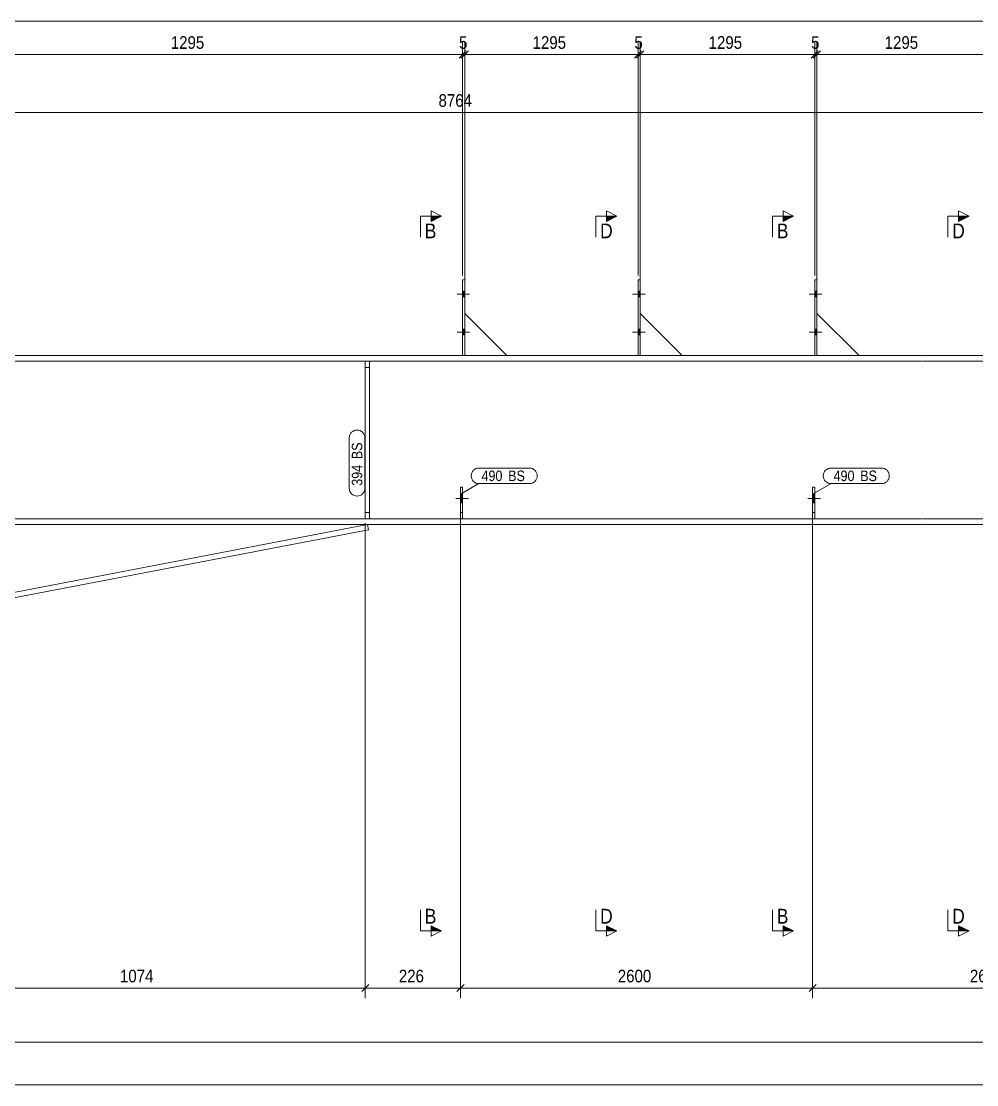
# Model space of a CAD drawing. Header units: millimetres. Extents: x 2 to 1174, y 1 to 825.
# Drawn here: x 231.6 to 458.1, y 293.9 to 545.9 of the extents above; entities that cross this region are included whole.
import ezdxf

# ---------------------------------------------------------------- set-up
doc = ezdxf.new("R2010")
doc.units = ezdxf.units.MM
for name, pattern in [('XKITLINE00', [0]), ('XKITLINE01', [4, 1, -1, 1, -1]), ('XKITLINE02', [4, 2, -2])]:
    doc.linetypes.add(name, pattern=pattern)
for name, color, linetype, lineweight in [('Bolt', 3, 'Continuous', 0), ('Dimensions', 7, 'Continuous', 0), ('Part', 2, 'Continuous', 0), ('PartMark', 7, 'Continuous', 0), ('Section', 6, 'Continuous', 0)]:
    doc.layers.add(name, color=color, linetype=linetype, lineweight=lineweight)
doc.styles.add('ARIAL', font='ARIAL.TTF')

# ---------------------------------------------------------------- blocks, each defined once
blk = doc.blocks.new('*A13')
at = {"layer": 'Part', "color": 2, "linetype": 'XKITLINE00', "lineweight": 0}
for p, q in [((419.19, 427.99), (419.19, 435.49)), ((419.19, 435.49), (419.69, 435.49)), ((419.69, 435.49), (419.69, 427.99))]:
    blk.add_line(p, q, dxfattribs=at)
at = {"layer": 'Part', "color": 7, "linetype": 'XKITLINE01', "lineweight": 0}
for p, q in [((419.19, 429.49), (419.69, 429.49)), ((419.69, 427.99), (419.19, 427.99))]:
    blk.add_line(p, q, dxfattribs=at)
blk = doc.blocks.new('*A14')
at = {"layer": 'Part', "color": 2, "linetype": 'XKITLINE00', "lineweight": 0}
for p, q in [((420.19, 484.69), (419.69, 484.69)), ((419.69, 484.69), (419.69, 466.69)), ((420.19, 466.69), (420.19, 484.69))]:
    blk.add_line(p, q, dxfattribs=at)
at = {"layer": 'Part', "color": 7, "linetype": 'XKITLINE01', "lineweight": 0}
blk.add_line((419.69, 466.69), (420.19, 466.69), dxfattribs=at)
blk = doc.blocks.new('*A15')
at = {"layer": 'Part', "color": 7, "linetype": 'XKITLINE01', "lineweight": 0}
for p, q in [((419.19, 435.49), (419.19, 427.99)), ((419.69, 435.49), (419.19, 435.49)), ((419.69, 427.99), (419.69, 435.49)), ((419.19, 429.49), (419.69, 429.49)), ((419.19, 427.99), (419.69, 427.99))]:
    blk.add_line(p, q, dxfattribs=at)
blk = doc.blocks.new('*A16')
at = {"layer": 'Part', "color": 2, "linetype": 'XKITLINE00', "lineweight": 0}
blk.add_line((430.19, 466.69), (420.19, 476.69), dxfattribs=at)
at = {"layer": 'Part', "color": 7, "linetype": 'XKITLINE01', "lineweight": 0}
for p, q in [((420.19, 476.69), (420.19, 466.69)), ((420.19, 466.69), (430.19, 466.69))]:
    blk.add_line(p, q, dxfattribs=at)
blk = doc.blocks.new('*A17')
at = {"layer": 'Part', "color": 2, "linetype": 'XKITLINE00', "lineweight": 0}
for p, q in [((378.29, 484.69), (377.79, 484.69)), ((377.79, 484.69), (377.79, 466.69)), ((378.29, 466.69), (378.29, 484.69))]:
    blk.add_line(p, q, dxfattribs=at)
at = {"layer": 'Part', "color": 7, "linetype": 'XKITLINE01', "lineweight": 0}
blk.add_line((377.79, 466.69), (378.29, 466.69), dxfattribs=at)
blk = doc.blocks.new('*A18')
at = {"layer": 'Part', "color": 2, "linetype": 'XKITLINE00', "lineweight": 0}
blk.add_line((388.29, 466.69), (378.29, 476.69), dxfattribs=at)
at = {"layer": 'Part', "color": 7, "linetype": 'XKITLINE01', "lineweight": 0}
for p, q in [((378.29, 476.69), (378.29, 466.69)), ((378.29, 466.69), (388.29, 466.69))]:
    blk.add_line(p, q, dxfattribs=at)
blk = doc.blocks.new('*A19')
at = {"layer": 'Part', "color": 2, "linetype": 'XKITLINE00', "lineweight": 0}
for p, q in [((335.71, 427.99), (335.71, 435.49)), ((335.71, 435.49), (336.21, 435.49)), ((336.21, 435.49), (336.21, 427.99))]:
    blk.add_line(p, q, dxfattribs=at)
at = {"layer": 'Part', "color": 7, "linetype": 'XKITLINE01', "lineweight": 0}
for p, q in [((335.71, 429.49), (336.21, 429.49)), ((336.21, 427.99), (335.71, 427.99))]:
    blk.add_line(p, q, dxfattribs=at)
blk = doc.blocks.new('*A20')
at = {"layer": 'Part', "color": 2, "linetype": 'XKITLINE00', "lineweight": 0}
for p, q in [((336.71, 484.69), (336.21, 484.69)), ((336.21, 484.69), (336.21, 466.69)), ((336.71, 466.69), (336.71, 484.69))]:
    blk.add_line(p, q, dxfattribs=at)
at = {"layer": 'Part', "color": 7, "linetype": 'XKITLINE01', "lineweight": 0}
blk.add_line((336.21, 466.69), (336.71, 466.69), dxfattribs=at)
blk = doc.blocks.new('*A21')
at = {"layer": 'Part', "color": 7, "linetype": 'XKITLINE01', "lineweight": 0}
for p, q in [((335.71, 435.49), (335.71, 427.99)), ((336.21, 435.49), (335.71, 435.49)), ((336.21, 427.99), (336.21, 435.49)), ((335.71, 429.49), (336.21, 429.49)), ((335.71, 427.99), (336.21, 427.99))]:
    blk.add_line(p, q, dxfattribs=at)
blk = doc.blocks.new('*A22')
at = {"layer": 'Part', "color": 2, "linetype": 'XKITLINE00', "lineweight": 0}
blk.add_line((346.71, 466.69), (336.71, 476.69), dxfattribs=at)
at = {"layer": 'Part', "color": 7, "linetype": 'XKITLINE01', "lineweight": 0}
for p, q in [((336.71, 476.69), (336.71, 466.69)), ((336.71, 466.69), (346.71, 466.69))]:
    blk.add_line(p, q, dxfattribs=at)
blk = doc.blocks.new('*A48')
at = {"layer": 'Part', "color": 2, "linetype": 'XKITLINE00', "lineweight": 0}
for p, q in [((313.12, 427.99), (313.12, 465.39)), ((314.12, 465.39), (314.12, 427.99))]:
    blk.add_line(p, q, dxfattribs=at)
at = {"layer": 'Part', "color": 7, "linetype": 'XKITLINE01', "lineweight": 0}
for p, q in [((313.12, 465.39), (314.12, 465.39)), ((313.12, 463.89), (314.12, 463.89)), ((313.12, 429.49), (314.12, 429.49)), ((313.12, 427.99), (314.12, 427.99))]:
    blk.add_line(p, q, dxfattribs=at)
blk = doc.blocks.new('*A49')
at = {"layer": 'Part', "color": 7, "linetype": 'XKITLINE01', "lineweight": 0}
for p, q in [((313.12, 465.39), (313.12, 427.99)), ((313.12, 465.39), (314.12, 465.39)), ((313.12, 463.89), (314.12, 463.89)), ((314.12, 465.39), (314.12, 427.99)), ((314.12, 429.49), (313.12, 429.49)), ((314.12, 427.99), (313.12, 427.99))]:
    blk.add_line(p, q, dxfattribs=at)
blk = doc.blocks.new('*A51')
at = {"layer": 'Part', "color": 2, "linetype": 'XKITLINE00', "lineweight": 0}
for p, q in [((117.45, 389.01), (313.62, 426.69)), ((118.91, 426.69), (117.45, 425.23)), ((313.62, 426.69), (313.86, 425.41)), ((313.86, 425.41), (117.45, 387.69))]:
    blk.add_line(p, q, dxfattribs=at)
at = {"layer": 'Part', "color": 7, "linetype": 'XKITLINE01', "lineweight": 0}
for p, q in [((313.62, 426.69), (118.91, 426.69)), ((117.45, 387.69), (117.45, 425.23))]:
    blk.add_line(p, q, dxfattribs=at)
blk = doc.blocks.new('*A60')
at = {"layer": 'Bolt'}
blk.add_hatch(color=3, dxfattribs=at).paths.add_polyline_path([(419.69, 431.8), (419.19, 431.8), (419.19, 433.77), (419.69, 433.77)], flags=17)
at = {"layer": 'Bolt', "color": 3, "linetype": 'XKITLINE00', "lineweight": 0}
for p, q in [((419.69, 433.77), (419.19, 433.77)), ((421.04, 432.79), (418.04, 432.79)), ((419.69, 431.8), (419.19, 431.8))]:
    blk.add_line(p, q, dxfattribs=at)
blk = doc.blocks.new('*A61')
at = {"layer": 'Bolt'}
for points in [[(419.69, 481.99), (420.19, 481.99), (420.19, 480.59), (419.69, 480.59)], [(419.69, 481.99), (420.19, 481.99), (420.19, 480.59), (419.69, 480.59)], [(419.69, 472.99), (420.19, 472.99), (420.19, 471.59), (419.69, 471.59)], [(419.69, 472.99), (420.19, 472.99), (420.19, 471.59), (419.69, 471.59)]]:
    blk.add_hatch(color=3, dxfattribs=at).paths.add_polyline_path(points, flags=17)
at = {"layer": 'Bolt', "color": 3, "linetype": 'XKITLINE00', "lineweight": 0}
for p, q in [((420.19, 481.99), (419.69, 481.99)), ((420.19, 481.99), (419.69, 481.99)), ((421.35, 481.29), (418.35, 481.29)), ((421.35, 481.29), (418.35, 481.29)), ((420.19, 480.59), (419.69, 480.59)), ((420.19, 480.59), (419.69, 480.59)), ((421.35, 472.29), (418.35, 472.29)), ((421.35, 472.29), (418.35, 472.29)), ((420.19, 472.99), (419.69, 472.99)), ((420.19, 472.99), (419.69, 472.99)), ((420.19, 471.59), (419.69, 471.59)), ((420.19, 471.59), (419.69, 471.59))]:
    blk.add_line(p, q, dxfattribs=at)
blk = doc.blocks.new('*A62')
at = {"layer": 'Bolt', "color": 3, "linetype": 'XKITLINE02', "lineweight": 0}
for p, q in [((419.69, 433.77), (419.19, 433.77)), ((421.04, 432.79), (418.04, 432.79)), ((419.69, 431.8), (419.19, 431.8))]:
    blk.add_line(p, q, dxfattribs=at)
blk = doc.blocks.new('*A63')
at = {"layer": 'Bolt'}
for points in [[(377.79, 481.99), (378.29, 481.99), (378.29, 480.59), (377.79, 480.59)], [(377.79, 481.99), (378.29, 481.99), (378.29, 480.59), (377.79, 480.59)], [(377.79, 472.99), (378.29, 472.99), (378.29, 471.59), (377.79, 471.59)], [(377.79, 472.99), (378.29, 472.99), (378.29, 471.59), (377.79, 471.59)]]:
    blk.add_hatch(color=3, dxfattribs=at).paths.add_polyline_path(points, flags=17)
at = {"layer": 'Bolt', "color": 3, "linetype": 'XKITLINE00', "lineweight": 0}
for p, q in [((378.29, 481.99), (377.79, 481.99)), ((378.29, 481.99), (377.79, 481.99)), ((379.45, 481.29), (376.45, 481.29)), ((379.45, 481.29), (376.45, 481.29)), ((378.29, 480.59), (377.79, 480.59)), ((378.29, 480.59), (377.79, 480.59)), ((379.45, 472.29), (376.45, 472.29)), ((379.45, 472.29), (376.45, 472.29)), ((378.29, 472.99), (377.79, 472.99)), ((378.29, 472.99), (377.79, 472.99)), ((378.29, 471.59), (377.79, 471.59)), ((378.29, 471.59), (377.79, 471.59))]:
    blk.add_line(p, q, dxfattribs=at)
blk = doc.blocks.new('*A64')
at = {"layer": 'Bolt'}
blk.add_hatch(color=3, dxfattribs=at).paths.add_polyline_path([(336.21, 431.8), (335.71, 431.8), (335.71, 433.77), (336.21, 433.77)], flags=17)
at = {"layer": 'Bolt', "color": 3, "linetype": 'XKITLINE00', "lineweight": 0}
for p, q in [((336.21, 433.77), (335.71, 433.77)), ((337.56, 432.79), (334.56, 432.79)), ((336.21, 431.8), (335.71, 431.8))]:
    blk.add_line(p, q, dxfattribs=at)
blk = doc.blocks.new('*A65')
at = {"layer": 'Bolt'}
for points in [[(336.21, 481.99), (336.71, 481.99), (336.71, 480.59), (336.21, 480.59)], [(336.21, 481.99), (336.71, 481.99), (336.71, 480.59), (336.21, 480.59)], [(336.21, 472.99), (336.71, 472.99), (336.71, 471.59), (336.21, 471.59)], [(336.21, 472.99), (336.71, 472.99), (336.71, 471.59), (336.21, 471.59)]]:
    blk.add_hatch(color=3, dxfattribs=at).paths.add_polyline_path(points, flags=17)
at = {"layer": 'Bolt', "color": 3, "linetype": 'XKITLINE00', "lineweight": 0}
for p, q in [((336.71, 481.99), (336.21, 481.99)), ((336.71, 481.99), (336.21, 481.99)), ((337.87, 481.29), (334.87, 481.29)), ((337.87, 481.29), (334.87, 481.29)), ((336.71, 480.59), (336.21, 480.59)), ((336.71, 480.59), (336.21, 480.59)), ((337.87, 472.29), (334.87, 472.29)), ((337.87, 472.29), (334.87, 472.29)), ((336.71, 472.99), (336.21, 472.99)), ((336.71, 472.99), (336.21, 472.99)), ((336.71, 471.59), (336.21, 471.59)), ((336.71, 471.59), (336.21, 471.59))]:
    blk.add_line(p, q, dxfattribs=at)
blk = doc.blocks.new('*A66')
at = {"layer": 'Bolt', "color": 3, "linetype": 'XKITLINE02', "lineweight": 0}
for p, q in [((336.21, 433.77), (335.71, 433.77)), ((337.56, 432.79), (334.56, 432.79)), ((336.21, 431.8), (335.71, 431.8))]:
    blk.add_line(p, q, dxfattribs=at)
blk = doc.blocks.new('*A77')
at = {"layer": 'Part'}
blk.add_hatch(color=2, dxfattribs=at).paths.add_polyline_path([(146.65, 468.09), (148.25, 468.09), (147.45, 466.69)], flags=17)
at = {"layer": 'Part', "color": 2, "linetype": 'XKITLINE00', "lineweight": 0}
for p, q in [((361.71, 466.69), (117.45, 466.69)), ((147.45, 466.69), (146.65, 468.09)), ((146.65, 468.09), (148.25, 468.09)), ((148.25, 468.09), (147.45, 466.69)), ((403.29, 466.69), (361.81, 466.69)), ((445.19, 466.69), (403.39, 466.69)), ((486.77, 466.69), (445.29, 466.69)), ((528.67, 466.69), (486.87, 466.69)), ((552.43, 466.69), (528.77, 466.69)), ((361.71, 465.39), (117.45, 465.39)), ((403.29, 465.39), (361.81, 465.39)), ((445.19, 465.39), (403.39, 465.39)), ((486.77, 465.39), (445.29, 465.39)), ((528.67, 465.39), (486.87, 465.39)), ((552.43, 465.39), (528.77, 465.39)), ((552.43, 465.69), (552.43, 465.39)), ((361.71, 427.99), (117.45, 427.99)), ((117.45, 426.69), (361.71, 426.69)), ((403.29, 427.99), (361.81, 427.99)), ((361.81, 426.69), (403.29, 426.69)), ((445.19, 427.99), (403.39, 427.99)), ((403.39, 426.69), (445.19, 426.69)), ((486.77, 427.99), (445.29, 427.99)), ((445.29, 426.69), (486.77, 426.69)), ((528.67, 427.99), (486.87, 427.99)), ((486.87, 426.69), (528.67, 426.69)), ((552.43, 427.99), (528.77, 427.99)), ((528.77, 426.69), (552.43, 426.69)), ((552.43, 426.69), (552.43, 427.99))]:
    blk.add_line(p, q, dxfattribs=at)
at = {"layer": 'Part', "color": 7, "linetype": 'XKITLINE01', "lineweight": 0}
for p, q in [((117.45, 466.69), (117.45, 426.69)), ((552.43, 466.69), (552.43, 465.69)), ((552.43, 465.39), (552.43, 427.99))]:
    blk.add_line(p, q, dxfattribs=at)
at = {"layer": 'Part', "color": 2, "linetype": 'XKITLINE00', "lineweight": 0}
blk.add_circle((147.45, 467.59), 1, dxfattribs=at)
blk = doc.blocks.new('*A182')
at = {"layer": 'Dimensions', "color": 7, "linetype": 'XKITLINE00', "lineweight": 0}
blk.add_line((115.45, 545.95), (951.52, 545.95), dxfattribs=at)
blk = doc.blocks.new('*A184')
at = {"layer": 'Dimensions', "color": 7, "linetype": 'XKITLINE00', "lineweight": 0}
blk.add_line((115.45, 303.96), (907.21, 303.96), dxfattribs=at)
blk = doc.blocks.new('*A186')
at = {"layer": 'Dimensions', "color": 7, "linetype": 'XKITLINE00', "lineweight": 0}
blk.add_line((115.45, 293.86), (954.9, 293.86), dxfattribs=at)
blk = doc.blocks.new('*A218')
at = {"layer": 'PartMark', "color": 7, "linetype": 'XKITLINE00', "lineweight": 0}
for p, q in [((423.56, 440.05), (435.52, 440.05)), ((419.32, 433.96), (423.56, 436.35)), ((423.56, 436.35), (435.52, 436.35))]:
    blk.add_line(p, q, dxfattribs=at)
for centre, start, end in [((423.56, 438.2), 90, 270), ((435.52, 438.2), 270, 90)]:
    blk.add_arc(centre, 1.85, start, end, dxfattribs=at)
at = {"layer": 'PartMark', "color": 3, "style": 'ARIAL', "width": 0.85}
for s, p in [('490', (424.16, 436.95)), ('BS', (430.48, 436.95))]:
    blk.add_text(s, height=2.5, dxfattribs=at).set_placement(p)
blk = doc.blocks.new('*A219')
at = {"layer": 'PartMark', "color": 7, "linetype": 'XKITLINE00', "lineweight": 0}
for p, q in [((340.08, 440.05), (352.04, 440.05)), ((335.84, 433.96), (340.08, 436.35)), ((340.08, 436.35), (352.04, 436.35))]:
    blk.add_line(p, q, dxfattribs=at)
for centre, start, end in [((340.08, 438.2), 90, 270), ((352.04, 438.2), 270, 90)]:
    blk.add_arc(centre, 1.85, start, end, dxfattribs=at)
at = {"layer": 'PartMark', "color": 3, "style": 'ARIAL', "width": 0.85}
for s, p in [('490', (340.68, 436.95)), ('BS', (347, 436.95))]:
    blk.add_text(s, height=2.5, dxfattribs=at).set_placement(p)
blk = doc.blocks.new('*A220')
at = {"layer": 'PartMark', "color": 7, "linetype": 'XKITLINE00', "lineweight": 0}
for p, q in [((309.32, 435.24), (309.32, 447.2)), ((313.02, 435.24), (313.02, 447.2))]:
    blk.add_line(p, q, dxfattribs=at)
for centre, start, end in [((311.17, 447.2), 360, 180), ((311.17, 435.24), 180, 360)]:
    blk.add_arc(centre, 1.85, start, end, dxfattribs=at)
at = {"layer": 'PartMark', "color": 3, "style": 'ARIAL', "width": 0.85}
for s, p in [('BS', (312.42, 442.15)), ('394', (312.42, 435.84))]:
    blk.add_text(s, height=2.5, rotation=90.0002, dxfattribs=at).set_placement(p)
blk = doc.blocks.new('*A223')
at = {"layer": 'Section'}
for points in [[(370.29, 499.75), (372.79, 499.75), (370.29, 498.5)], [(370.29, 331.56), (372.79, 330.31), (370.29, 330.31)]]:
    blk.add_hatch(color=3, dxfattribs=at).paths.add_polyline_path(points, flags=17)
at = {"layer": 'Section', "color": 1, "linetype": 'XKITLINE00', "lineweight": 0}
for p, q in [((367.79, 499.75), (367.79, 494.75)), ((367.79, 499.75), (372.79, 499.75)), ((367.79, 330.31), (367.79, 335.31)), ((367.79, 330.31), (372.79, 330.31))]:
    blk.add_line(p, q, dxfattribs=at)
at = {"layer": 'Section', "color": 3, "linetype": 'XKITLINE00', "lineweight": 0}
for p, q in [((370.29, 498.5), (370.29, 501)), ((370.29, 501), (372.79, 499.75)), ((372.79, 499.75), (370.29, 498.5)), ((372.79, 330.31), (370.29, 331.56)), ((370.29, 331.56), (370.29, 329.06)), ((372.79, 330.31), (370.29, 329.06))]:
    blk.add_line(p, q, dxfattribs=at)
at = {"layer": 'Section', "color": 7, "style": 'ARIAL', "width": 0.85}
for p in [(368.79, 494.5), (368.79, 332.06)]:
    blk.add_text('D', height=3.5, dxfattribs=at).set_placement(p)
blk = doc.blocks.new('*A225')
at = {"layer": 'Section'}
for points in [[(453.77, 499.75), (456.27, 499.75), (453.77, 498.5)], [(453.77, 331.56), (456.27, 330.31), (453.77, 330.31)]]:
    blk.add_hatch(color=3, dxfattribs=at).paths.add_polyline_path(points, flags=17)
at = {"layer": 'Section', "color": 1, "linetype": 'XKITLINE00', "lineweight": 0}
for p, q in [((451.27, 499.75), (451.27, 494.75)), ((451.27, 499.75), (456.27, 499.75)), ((451.27, 330.31), (451.27, 335.31)), ((451.27, 330.31), (456.27, 330.31))]:
    blk.add_line(p, q, dxfattribs=at)
at = {"layer": 'Section', "color": 3, "linetype": 'XKITLINE00', "lineweight": 0}
for p, q in [((453.77, 498.5), (453.77, 501)), ((453.77, 501), (456.27, 499.75)), ((456.27, 499.75), (453.77, 498.5)), ((456.27, 330.31), (453.77, 331.56)), ((453.77, 331.56), (453.77, 329.06)), ((456.27, 330.31), (453.77, 329.06))]:
    blk.add_line(p, q, dxfattribs=at)
at = {"layer": 'Section', "color": 7, "style": 'ARIAL', "width": 0.85}
for p in [(452.27, 494.5), (452.27, 332.06)]:
    blk.add_text('D', height=3.5, dxfattribs=at).set_placement(p)
blk = doc.blocks.new('*A226')
at = {"layer": 'Section'}
for points in [[(328.71, 499.75), (331.21, 499.75), (328.71, 498.5)], [(328.71, 331.56), (331.21, 330.31), (328.71, 330.31)]]:
    blk.add_hatch(color=3, dxfattribs=at).paths.add_polyline_path(points, flags=17)
at = {"layer": 'Section', "color": 1, "linetype": 'XKITLINE00', "lineweight": 0}
for p, q in [((326.21, 499.75), (326.21, 494.75)), ((326.21, 499.75), (331.21, 499.75)), ((326.21, 330.31), (326.21, 335.31)), ((326.21, 330.31), (331.21, 330.31))]:
    blk.add_line(p, q, dxfattribs=at)
at = {"layer": 'Section', "color": 3, "linetype": 'XKITLINE00', "lineweight": 0}
for p, q in [((328.71, 498.5), (328.71, 501)), ((328.71, 501), (331.21, 499.75)), ((331.21, 499.75), (328.71, 498.5)), ((331.21, 330.31), (328.71, 331.56)), ((328.71, 331.56), (328.71, 329.06)), ((331.21, 330.31), (328.71, 329.06))]:
    blk.add_line(p, q, dxfattribs=at)
at = {"layer": 'Section', "color": 7, "style": 'ARIAL', "width": 0.85}
for p in [(327.21, 494.5), (327.21, 332.06)]:
    blk.add_text('B', height=3.5, dxfattribs=at).set_placement(p)
blk = doc.blocks.new('*A227')
at = {"layer": 'Section'}
for points in [[(412.19, 499.75), (414.69, 499.75), (412.19, 498.5)], [(412.19, 331.56), (414.69, 330.31), (412.19, 330.31)]]:
    blk.add_hatch(color=3, dxfattribs=at).paths.add_polyline_path(points, flags=17)
at = {"layer": 'Section', "color": 1, "linetype": 'XKITLINE00', "lineweight": 0}
for p, q in [((409.69, 499.75), (409.69, 494.75)), ((409.69, 499.75), (414.69, 499.75)), ((409.69, 330.31), (409.69, 335.31)), ((409.69, 330.31), (414.69, 330.31))]:
    blk.add_line(p, q, dxfattribs=at)
at = {"layer": 'Section', "color": 3, "linetype": 'XKITLINE00', "lineweight": 0}
for p, q in [((412.19, 498.5), (412.19, 501)), ((412.19, 501), (414.69, 499.75)), ((414.69, 499.75), (412.19, 498.5)), ((414.69, 330.31), (412.19, 331.56)), ((412.19, 331.56), (412.19, 329.06)), ((414.69, 330.31), (412.19, 329.06))]:
    blk.add_line(p, q, dxfattribs=at)
at = {"layer": 'Section', "color": 7, "style": 'ARIAL', "width": 0.85}
for p in [(410.69, 494.5), (410.69, 332.06)]:
    blk.add_text('B', height=3.5, dxfattribs=at).set_placement(p)
blk = doc.blocks.new('*A230')
at = {"layer": 'Dimensions', "color": 7, "linetype": 'XKITLINE00', "lineweight": 0}
for p, q in [((206.71, 477.69), (206.71, 540.91)), ((336.21, 485.69), (336.21, 540.91)), ((207.56, 538.91), (205.86, 537.22)), ((206.71, 538.06), (336.21, 538.06)), ((337.06, 538.91), (335.36, 537.22))]:
    blk.add_line(p, q, dxfattribs=at)
at = {"layer": 'Dimensions', "color": 3}
for p in [(206.71, 538.06), (336.21, 538.06)]:
    blk.add_point(p, dxfattribs=at)
at = {"layer": 'Dimensions', "color": 3, "style": 'ARIAL', "width": 0.85}
blk.add_text('1295', height=3, dxfattribs=at).set_placement((267.01, 539.41))
blk = doc.blocks.new('*A231')
at = {"layer": 'Dimensions', "color": 7, "linetype": 'XKITLINE00', "lineweight": 0}
for p, q in [((336.21, 485.69), (336.21, 540.91)), ((336.71, 477.69), (336.71, 540.91)), ((337.06, 538.91), (335.36, 537.22)), ((337.56, 538.91), (335.86, 537.22)), ((336.21, 538.06), (336.71, 538.06))]:
    blk.add_line(p, q, dxfattribs=at)
at = {"layer": 'Dimensions', "color": 3}
for p in [(336.21, 538.06), (336.71, 538.06)]:
    blk.add_point(p, dxfattribs=at)
at = {"layer": 'Dimensions', "color": 3, "style": 'ARIAL', "width": 0.85}
blk.add_text('5', height=3, dxfattribs=at).set_placement((335.35, 539.41))
blk = doc.blocks.new('*A232')
at = {"layer": 'Dimensions', "color": 7, "linetype": 'XKITLINE00', "lineweight": 0}
for p, q in [((336.71, 477.69), (336.71, 540.91)), ((377.79, 485.69), (377.79, 540.91)), ((337.56, 538.91), (335.86, 537.22)), ((336.71, 538.06), (377.79, 538.06)), ((378.64, 538.91), (376.94, 537.22))]:
    blk.add_line(p, q, dxfattribs=at)
at = {"layer": 'Dimensions', "color": 3}
for p in [(336.71, 538.06), (377.79, 538.06)]:
    blk.add_point(p, dxfattribs=at)
at = {"layer": 'Dimensions', "color": 3, "style": 'ARIAL', "width": 0.85}
blk.add_text('1295', height=3, dxfattribs=at).set_placement((352.8, 539.41))
blk = doc.blocks.new('*A233')
at = {"layer": 'Dimensions', "color": 7, "linetype": 'XKITLINE00', "lineweight": 0}
for p, q in [((377.79, 485.69), (377.79, 540.91)), ((378.29, 477.69), (378.29, 540.91)), ((378.64, 538.91), (376.94, 537.22)), ((379.14, 538.91), (377.44, 537.22)), ((377.79, 538.06), (378.29, 538.06))]:
    blk.add_line(p, q, dxfattribs=at)
at = {"layer": 'Dimensions', "color": 3}
for p in [(377.79, 538.06), (378.29, 538.06)]:
    blk.add_point(p, dxfattribs=at)
at = {"layer": 'Dimensions', "color": 3, "style": 'ARIAL', "width": 0.85}
blk.add_text('5', height=3, dxfattribs=at).set_placement((376.93, 539.41))
blk = doc.blocks.new('*A234')
at = {"layer": 'Dimensions', "color": 7, "linetype": 'XKITLINE00', "lineweight": 0}
for p, q in [((378.29, 477.69), (378.29, 540.91)), ((419.69, 485.69), (419.69, 540.91)), ((379.14, 538.91), (377.44, 537.22)), ((378.29, 538.06), (419.69, 538.06)), ((420.54, 538.91), (418.84, 537.22))]:
    blk.add_line(p, q, dxfattribs=at)
at = {"layer": 'Dimensions', "color": 3}
for p in [(378.29, 538.06), (419.69, 538.06)]:
    blk.add_point(p, dxfattribs=at)
at = {"layer": 'Dimensions', "color": 3, "style": 'ARIAL', "width": 0.85}
blk.add_text('1295', height=3, dxfattribs=at).set_placement((394.54, 539.41))
blk = doc.blocks.new('*A235')
at = {"layer": 'Dimensions', "color": 7, "linetype": 'XKITLINE00', "lineweight": 0}
for p, q in [((419.69, 485.69), (419.69, 540.91)), ((420.19, 477.69), (420.19, 540.91)), ((420.54, 538.91), (418.84, 537.22)), ((421.04, 538.91), (419.34, 537.22)), ((419.69, 538.06), (420.19, 538.06))]:
    blk.add_line(p, q, dxfattribs=at)
at = {"layer": 'Dimensions', "color": 3}
for p in [(419.69, 538.06), (420.19, 538.06)]:
    blk.add_point(p, dxfattribs=at)
at = {"layer": 'Dimensions', "color": 3, "style": 'ARIAL', "width": 0.85}
blk.add_text('5', height=3, dxfattribs=at).set_placement((418.83, 539.41))
blk = doc.blocks.new('*A236')
at = {"layer": 'Dimensions', "color": 7, "linetype": 'XKITLINE00', "lineweight": 0}
for p, q in [((420.19, 477.69), (420.19, 540.91)), ((461.27, 485.69), (461.27, 540.91)), ((421.04, 538.91), (419.34, 537.22)), ((420.19, 538.06), (461.27, 538.06)), ((462.12, 538.91), (460.42, 537.22))]:
    blk.add_line(p, q, dxfattribs=at)
at = {"layer": 'Dimensions', "color": 3}
for p in [(420.19, 538.06), (461.27, 538.06)]:
    blk.add_point(p, dxfattribs=at)
at = {"layer": 'Dimensions', "color": 3, "style": 'ARIAL', "width": 0.85}
blk.add_text('1295', height=3, dxfattribs=at).set_placement((436.28, 539.41))
blk = doc.blocks.new('*A244')
at = {"layer": 'Dimensions', "color": 7, "linetype": 'XKITLINE00', "lineweight": 0}
for p, q in [((117.45, 467.69), (117.45, 527.17)), ((552.43, 467.69), (552.43, 527.17)), ((118.3, 525.17), (116.6, 523.47)), ((553.28, 525.17), (551.58, 523.47)), ((117.45, 524.32), (552.43, 524.32))]:
    blk.add_line(p, q, dxfattribs=at)
at = {"layer": 'Dimensions', "color": 3}
for p in [(117.45, 524.32), (552.43, 524.32)]:
    blk.add_point(p, dxfattribs=at)
at = {"layer": 'Dimensions', "color": 3, "style": 'ARIAL', "width": 0.85}
blk.add_text('8764', height=3, dxfattribs=at).set_placement((330.49, 525.67))
blk = doc.blocks.new('*A245')
at = {"layer": 'Dimensions', "color": 7, "linetype": 'XKITLINE00', "lineweight": 0}
for p, q in [((313.12, 426.99), (313.12, 314.38)), ((205.71, 406.56), (205.71, 314.38)), ((206.56, 317.63), (204.86, 315.93)), ((205.71, 316.78), (313.12, 316.78)), ((313.97, 317.63), (312.27, 315.93))]:
    blk.add_line(p, q, dxfattribs=at)
at = {"layer": 'Dimensions', "color": 3}
for p in [(205.71, 316.78), (313.12, 316.78)]:
    blk.add_point(p, dxfattribs=at)
at = {"layer": 'Dimensions', "color": 3, "style": 'ARIAL', "width": 0.85}
blk.add_text('1074', height=3, dxfattribs=at).set_placement((254.96, 318.13))
blk = doc.blocks.new('*A246')
at = {"layer": 'Dimensions', "color": 7, "linetype": 'XKITLINE00', "lineweight": 0}
for p, q in [((335.71, 434.49), (335.71, 314.38)), ((313.12, 426.99), (313.12, 314.38)), ((313.97, 317.63), (312.27, 315.93)), ((313.12, 316.78), (335.71, 316.78)), ((336.56, 317.63), (334.86, 315.93))]:
    blk.add_line(p, q, dxfattribs=at)
at = {"layer": 'Dimensions', "color": 3}
for p in [(313.12, 316.78), (335.71, 316.78)]:
    blk.add_point(p, dxfattribs=at)
at = {"layer": 'Dimensions', "color": 3, "style": 'ARIAL', "width": 0.85}
blk.add_text('226', height=3, dxfattribs=at).set_placement((321.08, 318.13))
blk = doc.blocks.new('*A247')
at = {"layer": 'Dimensions', "color": 7, "linetype": 'XKITLINE00', "lineweight": 0}
for p, q in [((335.71, 434.49), (335.71, 314.38)), ((419.19, 434.49), (419.19, 314.38)), ((336.56, 317.63), (334.86, 315.93)), ((335.71, 316.78), (419.19, 316.78)), ((420.04, 317.63), (418.34, 315.93))]:
    blk.add_line(p, q, dxfattribs=at)
at = {"layer": 'Dimensions', "color": 3}
for p in [(335.71, 316.78), (419.19, 316.78)]:
    blk.add_point(p, dxfattribs=at)
at = {"layer": 'Dimensions', "color": 3, "style": 'ARIAL', "width": 0.85}
blk.add_text('2600', height=3, dxfattribs=at).set_placement((373, 318.13))
blk = doc.blocks.new('*A248')
at = {"layer": 'Dimensions', "color": 7, "linetype": 'XKITLINE00', "lineweight": 0}
for p, q in [((419.19, 434.49), (419.19, 314.38)), ((502.67, 434.49), (502.67, 314.38)), ((420.04, 317.63), (418.34, 315.93)), ((419.19, 316.78), (502.67, 316.78)), ((503.52, 317.63), (501.82, 315.93))]:
    blk.add_line(p, q, dxfattribs=at)
at = {"layer": 'Dimensions', "color": 3}
for p in [(419.19, 316.78), (502.67, 316.78)]:
    blk.add_point(p, dxfattribs=at)
at = {"layer": 'Dimensions', "color": 3, "style": 'ARIAL', "width": 0.85}
blk.add_text('2600', height=3, dxfattribs=at).set_placement((456.48, 318.13))

msp = doc.modelspace()

# ---------------------------------------------------------------- block references
at = {"lineweight": 0}
for name in ['*A182', '*A230', '*A231', '*A232', '*A233', '*A234', '*A235', '*A236', '*A244', '*A226', '*A223', '*A227', '*A225', '*A20', '*A17', '*A14', '*A65', '*A63', '*A61', '*A22', '*A18', '*A16', '*A48', '*A49', '*A220', '*A186', '*A219', '*A218', '*A246', '*A64', '*A66', '*A247', '*A19', '*A21', '*A60', '*A62', '*A248', '*A13', '*A15', '*A51', '*A245', '*A184']:
    msp.add_blockref(name, (0, 0), dxfattribs=at)
at = {"layer": 'Part', "lineweight": 0}
msp.add_blockref('*A77', (0, 0), dxfattribs=at)

doc.saveas('drawing.dxf')
